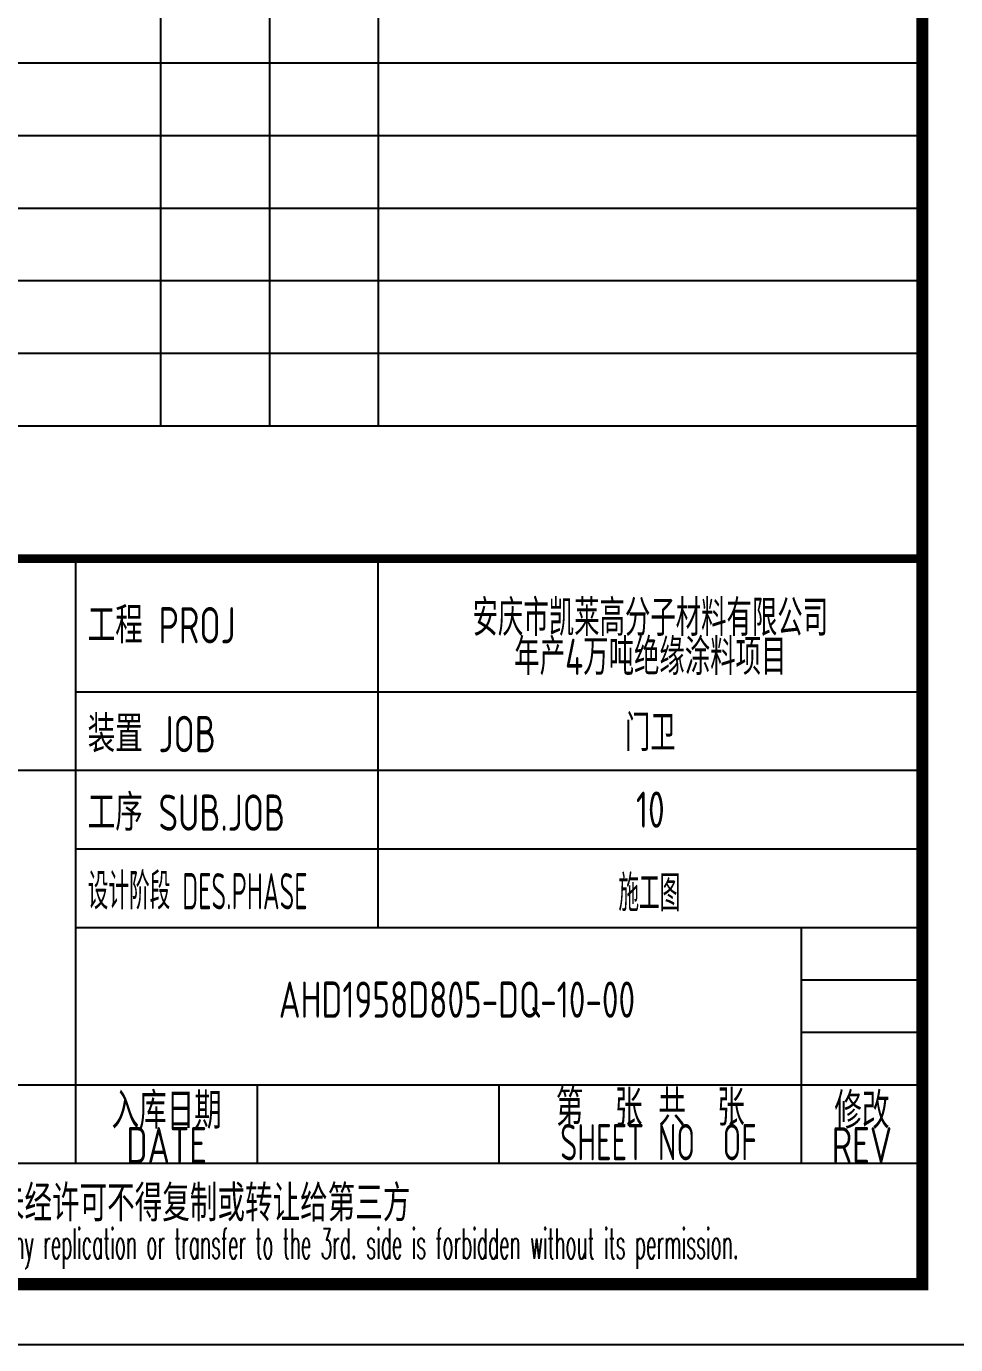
# Model space of a CAD drawing. Extents: x 5600590 to 5949977, y -428435 to -354779.
# Drawn here: x 5634799 to 5642484, y -400548 to -389645 of the extents above; entities that cross this region are included whole.
import ezdxf
from ezdxf.enums import TextEntityAlignment as Align

# ---------------------------------------------------------------- set-up
doc = ezdxf.new("R2010")
doc.units = 0
doc.header["$LTSCALE"] = 1000
doc.header["$MEASUREMENT"] = 0
doc.layers.get('0').update_dxf_attribs({"linetype": 'CONTINUOUS'})
doc.layers.add('AXIS', color=3, linetype='CONTINUOUS')
doc.layers.add('PUB_TITLE', color=4, linetype='CONTINUOUS')
doc.styles.add('ECEC_TQ', font='txt_l.shx', dxfattribs={"bigfont": 'hztxt_l.shx'})
doc.styles.add('sceie', font='sceie.shx', dxfattribs={"width": 0.7, "bigfont": 'sceic.shx'})
doc.styles.add('TSSD_Rein', font='Tssdeng.shx', dxfattribs={"width": 0.7, "bigfont": 'hztxt.shx'})

msp = doc.modelspace()

# ---------------------------------------------------------------- linework, layer by layer
for p, q in [((5635209.5, -399047.7), (5635209.5, -394047.7)), ((5637709.5, -397097.7), (5637709.5, -394047.7)), ((5642209.5, -400047.7), (5642209.5, -394047.7)), ((5635209.5, -395147.7), (5642209.5, -395147.7)), ((5624209.5, -395797.7), (5635209.5, -395797.7)), ((5635209.5, -395797.7), (5642209.5, -395797.7)), ((5635209.5, -396447.7), (5642209.5, -396447.7)), ((5635209.5, -397097.7), (5642209.5, -397097.7)), ((5641209.5, -399047.7), (5641209.5, -397097.7)), ((5641209.5, -397531.1), (5642209.5, -397531.1)), ((5641209.5, -397964.4), (5642209.5, -397964.4)), ((5629709.5, -398397.7), (5642209.5, -398397.7)), ((5636709.5, -399047.7), (5636709.5, -398397.7)), ((5638709.5, -399047.7), (5638709.5, -398397.7)), ((5624209.5, -399047.7), (5642209.5, -399047.7)), ((5624209.5, -400047.7), (5642209.5, -400047.7))]:
    msp.add_line(p, q)
at = {"const_width": 70}
msp.add_lwpolyline([(5642209.5, -394047.7), (5624209.5, -394047.7)], dxfattribs=at)
at = {"layer": 'PUB_TITLE'}
for p, q in [((5635909.5, -372547.7), (5635909.5, -392947.7)), ((5637709.5, -372547.7), (5637709.5, -392947.7)), ((5636809.5, -373747.7), (5636809.5, -392947.7)), ((5624209.5, -389947.7), (5642209.5, -389947.7)), ((5624209.5, -390547.7), (5642209.5, -390547.7)), ((5624209.5, -391147.7), (5642209.5, -391147.7)), ((5624209.5, -391747.7), (5642209.5, -391747.7)), ((5624209.5, -392347.7), (5642209.5, -392347.7)), ((5624209.5, -392947.7), (5642209.5, -392947.7))]:
    msp.add_line(p, q, dxfattribs=at)
msp.add_lwpolyline([(5621709.5, -400547.7), (5642709.5, -400547.7), (5642709.5, -370847.7), (5621709.5, -370847.7)], close=True, dxfattribs=at)
at = {"layer": 'PUB_TITLE', "const_width": 100}
msp.add_lwpolyline([(5624209.5, -400047.7), (5642209.5, -400047.7), (5642209.5, -371347.7), (5624209.5, -371347.7)], close=True, dxfattribs=at)

# ---------------------------------------------------------------- texts
at = {"style": 'sceie'}
for s, width, p in [('工程 PROJ', 0.8, (5635306.4, -394747.7)), ('装置 JOB', 0.8, (5635306.4, -395647.7)), ('工序 SUB.JOB', 0.8, (5635306.4, -396297.7)), ('设计阶段 DES.PHASE', 0.6, (5635306.4, -396947.7))]:
    msp.add_text(s, height=300, dxfattribs=dict(at, width=width)).set_placement(p)
for s, height, style, width, p in [('施工图', 300, 'sceie', 0.6, (5639951.9, -396798.1)), ('入库日期', 300, 'sceie', 0.8, (5635959.5, -398597.7)), ('第  张 共  张', 300, 'sceie', 0.8, (5639959.5, -398572.7)), ('修改', 300, 'sceie', 0.8, (5641709.5, -398597.7)), ('SHEET NO  OF  ', 300, 'sceie', 0.7, (5640140.8, -398872.7)), ('DATE', 300, 'sceie', 0.8, (5635959.5, -398897.7)), ('REV', 300, 'sceie', 0.8, (5641709.5, -398897.7)), ('本文件专有权属安徽华东化工医药工程有限责任公司所有,未经许可不得复制或转让给第三方', 300, 'sceie', 0.8, (5633380.6, -399396.6)), ('The proprietary right of this document belongs to Anhui Huadong Chemical And Medical Engineering  Co.,Ltd.  and any replication or transfer to the 3rd. side is forbidden without its permission. ', 250, 'ECEC_TQ', 0.45, (5633209.5, -399747.7))]:
    msp.add_text(s, height=height, dxfattribs=dict(style=style, width=width)).set_placement(p, align=Align.MIDDLE)
at = {"layer": 'AXIS', "style": 'TSSD_Rein', "width": 0.7}
for s, p in [('安庆市凯莱高分子材料有限公司', (5639959.5, -394520.1)), ('年产4万吨绝缘涂料项目', (5639959.5, -394843.2)), ('门卫', (5639959.5, -395472.7)), ('10', (5639959.5, -396122.7))]:
    msp.add_text(s, height=300, dxfattribs=at).set_placement(p, align=Align.MIDDLE)
msp.add_attdef('AHD1958D805-DQ-10-00', text='200320-02-040', height=300, dxfattribs=at).set_placement((5638360.3, -397694), align=Align.MIDDLE)

doc.saveas('drawing.dxf')
